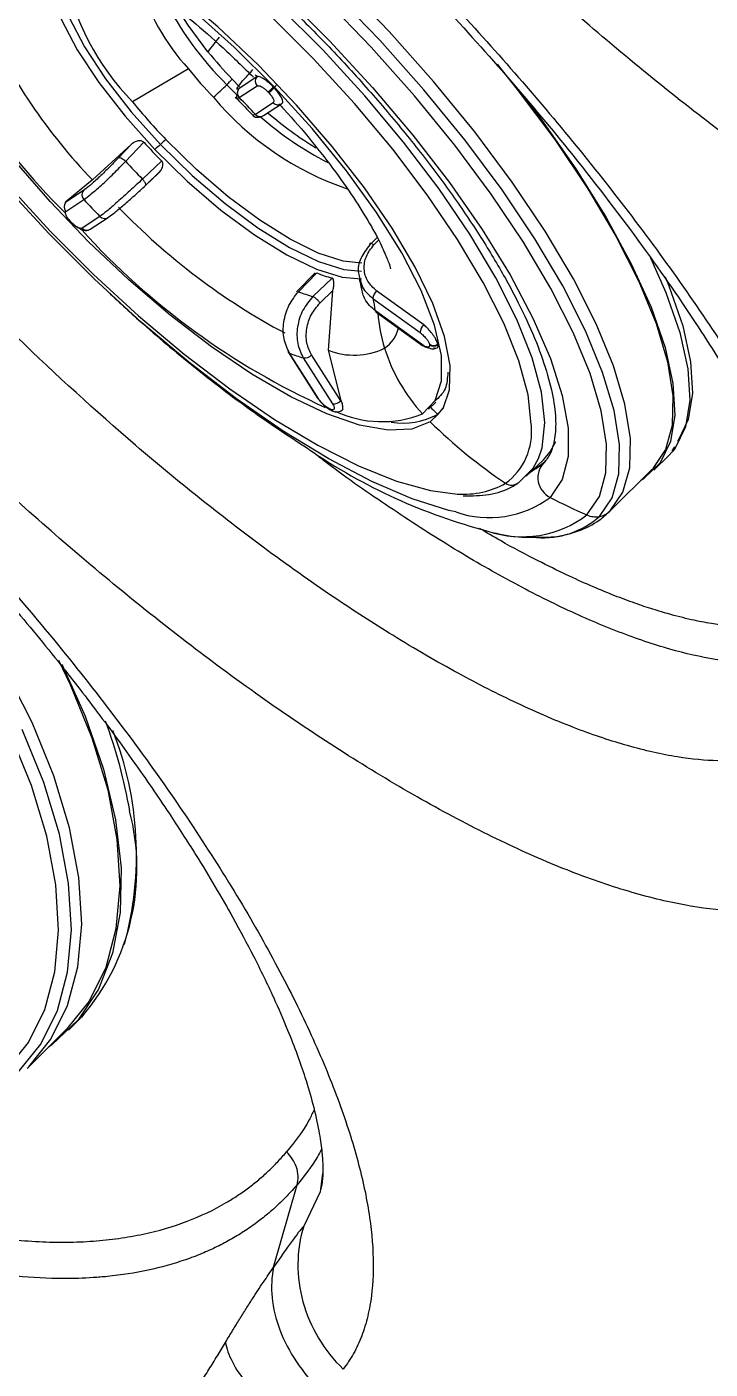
# Model space of a CAD drawing. Extents: x 0 to 84, y -21 to 126.
# Drawn here: x 68.535 to 69.746, y 57.855 to 60.236 of the extents above; entities that cross this region are included whole.
import ezdxf

# ---------------------------------------------------------------- set-up
doc = ezdxf.new("R2010")
doc.units = 0
doc.header["$MEASUREMENT"] = 0
doc.layers.add('1', color=4, linetype='Continuous')

# ---------------------------------------------------------------- blocks, each defined once
blk = doc.blocks.new('PRODIGY')
at = {"layer": '1', "color": 3, "linetype": 'Continuous', "lineweight": 25}
for p, q in [((68.8216, 60.1611), (68.7226, 60.1026)), ((68.9429, 60.1471), (68.9112, 60.1263)), ((68.9434, 60.1476), (68.9398, 60.1497)), ((68.9429, 60.1471), (68.945, 60.1478)), ((68.9434, 60.1476), (68.9429, 60.1471)), ((68.945, 60.1478), (68.9434, 60.1476)), ((68.9101, 60.1121), (68.8895, 60.133)), ((68.9122, 60.1295), (68.8991, 60.1429)), ((68.9117, 60.1101), (68.9434, 60.1309)), ((68.9722, 60.1289), (68.9736, 60.1274)), ((68.9741, 60.1289), (68.9788, 60.1337)), ((68.9079, 60.1087), (68.9117, 60.1101)), ((68.9719, 60.101), (68.9402, 60.0802)), ((68.9546, 60.0782), (68.9863, 60.099)), ((68.9625, 60.1203), (68.9639, 60.1188)), ((68.9891, 60.1017), (68.9878, 60.1002)), ((68.9878, 60.1002), (68.9883, 60.1007)), ((68.9402, 60.0802), (68.9364, 60.0789)), ((68.7199, 60.0267), (68.6515, 59.964)), ((68.7199, 60.0267), (68.6981, 60.0037)), ((68.7423, 60.0311), (68.7101, 59.9971)), ((68.7403, 59.9656), (68.7742, 59.9978)), ((68.7459, 59.9551), (68.7709, 59.9788)), ((68.6515, 59.964), (68.6046, 59.9251)), ((68.7453, 59.9543), (68.7683, 59.9761)), ((68.6358, 59.9454), (68.6041, 59.9246)), ((68.6026, 59.9114), (68.6036, 59.9067)), ((68.6046, 59.9251), (68.6028, 59.9231)), ((68.6041, 59.9246), (68.6046, 59.9251)), ((68.6045, 59.9084), (68.6363, 59.9292)), ((68.6094, 59.8945), (68.612, 59.8906)), ((68.612, 59.8903), (68.6134, 59.8888)), ((68.614, 59.8891), (68.6126, 59.8906)), ((68.6648, 59.8994), (68.6331, 59.8785)), ((68.6475, 59.8766), (68.6792, 59.8974)), ((69.1429, 59.8488), (69.1558, 59.8621)), ((69.1501, 59.8488), (69.1583, 59.8572)), ((69.0459, 59.7993), (69.0132, 59.7655)), ((69.0489, 59.7992), (69.0167, 59.7659)), ((69.0423, 59.7571), (69.076, 59.7899)), ((69.0548, 59.746), (69.0777, 59.7682)), ((69.0696, 59.662), (69.0777, 59.7682)), ((69.2385, 59.7071), (69.155, 59.7674)), ((69.1486, 59.7536), (69.232, 59.6933)), ((69.2363, 59.6718), (69.1528, 59.7321)), ((69.1538, 59.7304), (69.2372, 59.6701)), ((69.239, 59.7077), (69.2385, 59.7071)), ((69.2385, 59.7071), (69.243, 59.7036)), ((69.243, 59.7036), (69.239, 59.7077)), ((69.2486, 59.6726), (69.2488, 59.6715)), ((69.2636, 59.6729), (69.2638, 59.6718)), ((68.9988, 59.6581), (69.0505, 59.577)), ((69.0526, 59.5755), (69.0008, 59.6566)), ((69.0251, 59.6483), (69.0769, 59.5671)), ((69.0915, 59.5724), (69.0398, 59.6536)), ((69.092, 59.573), (69.0696, 59.662)), ((69.0743, 59.557), (69.0731, 59.5574)), ((69.0772, 59.5541), (69.0784, 59.5537)), ((69.092, 59.573), (69.0915, 59.5724)), ((69.0915, 59.5724), (69.0939, 59.5682)), ((69.0939, 59.5682), (69.092, 59.573)), ((69.2468, 59.5572), (69.2601, 59.5701)), ((69.2633, 59.5481), (69.2728, 59.5595)), ((69.2502, 59.535), (69.2633, 59.5481)), ((69.6787, 59.4818), (69.6728, 59.4754)), ((69.6787, 59.4837), (69.6838, 59.4906)), ((69.4203, 59.4384), (69.4505, 59.4675)), ((69.4512, 59.4625), (69.4268, 59.4446)), ((69.6465, 59.4491), (69.6728, 59.4754)), ((69.5685, 59.3765), (69.6438, 59.4519)), ((69.6233, 59.4314), (69.629, 59.4349)), ((68.6089, 58.4557), (68.6325, 58.4793)), ((68.5387, 58.391), (68.6062, 58.4585)), ((69.0594, 58.2014), (69.0556, 58.1741)), ((68.9726, 58.0357), (69.0141, 58.1817)), ((69.0549, 58.169), (69.0258, 58.1085)), ((69.0556, 58.1741), (69.0549, 58.169))]:
    blk.add_line(p, q, dxfattribs=at)
at = {"layer": '1', "color": 3, "linetype": 'Continuous', "lineweight": 25, "flags": 128}
for points in [[(69.5499, 59.3672), (69.5723, 59.4003), (69.5841, 59.443), (69.5853, 59.4949), (69.5758, 59.555), (69.5556, 59.6226), (69.5252, 59.6967), (69.4849, 59.7762), (69.4354, 59.8599), (69.3773, 59.9466), (69.3115, 60.0351), (69.239, 60.124), (69.1608, 60.212), (69.0781, 60.298)], [(69.5278, 59.3699), (69.5498, 59.4024), (69.5615, 59.4444), (69.5626, 59.4953), (69.5532, 59.5544), (69.5334, 59.6208), (69.5035, 59.6936), (69.464, 59.7717), (69.4153, 59.8539), (69.3583, 59.9391), (69.2936, 60.0259), (69.2224, 60.1133), (69.1456, 60.1998), (69.0644, 60.2842)], [(68.9911, 60.291), (69.0715, 60.2108), (69.1479, 60.1279), (69.2191, 60.0436), (69.2842, 59.9593), (69.3419, 59.8762), (69.3915, 59.7957), (69.4321, 59.7191), (69.4631, 59.6475), (69.4841, 59.582), (69.4946, 59.5238), (69.4945, 59.4738), (69.4838, 59.4326), (69.4627, 59.401)], [(69.4419, 59.4699), (69.4483, 59.4887), (69.4531, 59.5337), (69.4472, 59.5874), (69.4305, 59.6487), (69.4034, 59.7168), (69.3664, 59.7903), (69.3201, 59.8682), (69.2653, 59.9489), (69.2029, 60.0311), (69.134, 60.1135), (69.0597, 60.1947), (68.9814, 60.2731), (68.9004, 60.3476), (68.818, 60.4167), (68.7357, 60.4794), (68.6549, 60.5346), (68.5769, 60.5812), (68.5032, 60.6186), (68.4349, 60.6461), (68.3732, 60.6632), (68.3193, 60.6696), (68.2739, 60.6652), (68.2379, 60.65)], [(69.4293, 59.529), (69.4292, 59.5302), (69.4234, 59.5829), (69.407, 59.6432), (69.3805, 59.71), (69.3441, 59.7822), (69.2986, 59.8586), (69.2448, 59.9379), (69.1835, 60.0187), (69.1158, 60.0996), (69.0429, 60.1793), (68.966, 60.2563), (68.8864, 60.3295), (68.8055, 60.3974), (68.7247, 60.4589), (68.6453, 60.5131), (68.5688, 60.5589), (68.4963, 60.5957), (68.4293, 60.6226), (68.3687, 60.6394), (68.3614, 60.6408)], [(69.2954, 59.3751), (69.2831, 59.378), (69.218, 59.3985), (69.1466, 59.4291), (69.0701, 59.4694), (68.9897, 59.5186), (68.9067, 59.576), (68.8224, 59.6408), (68.7381, 59.7119), (68.6552, 59.7881), (68.5748, 59.8683), (68.4984, 59.9511), (68.4272, 60.0354), (68.3621, 60.1198), (68.3044, 60.2028), (68.2548, 60.2833), (68.2142, 60.36), (68.1832, 60.4316), (68.1622, 60.497), (68.1544, 60.5345)], [(69.2502, 59.535), (69.2727, 59.5584), (69.2845, 59.5919), (69.2853, 59.6348), (69.2753, 59.6861), (69.2544, 59.7447), (69.2233, 59.8092), (69.1827, 59.8783), (69.1334, 59.9503), (69.0765, 60.0237), (69.0133, 60.0968), (68.9452, 60.168), (68.8738, 60.2356), (68.8006, 60.2983), (68.7273, 60.3546), (68.6555, 60.4032), (68.5868, 60.443), (68.5227, 60.4732), (68.4647, 60.4931), (68.4141, 60.5022), (68.372, 60.5003), (68.3394, 60.4875)], [(68.1915, 60.5005), (68.1961, 60.4696), (68.2125, 60.4093), (68.2391, 60.3425), (68.2754, 60.2702), (68.3209, 60.1938), (68.3747, 60.1145), (68.436, 60.0337), (68.5037, 59.9528), (68.5766, 59.8732), (68.6535, 59.7961), (68.7331, 59.723), (68.814, 59.6551), (68.8948, 59.5935), (68.9742, 59.5394), (69.0508, 59.4935), (69.1232, 59.4568), (69.1902, 59.4298), (69.2508, 59.4131), (69.2986, 59.4069)], [(69.2502, 59.535), (69.2175, 59.5222), (69.1754, 59.5203), (69.1248, 59.5294), (69.0668, 59.5493), (69.0028, 59.5795), (68.9341, 59.6193), (68.8623, 59.6679), (68.789, 59.7242), (68.7158, 59.7869), (68.6444, 59.8545), (68.5763, 59.9257), (68.5131, 59.9988), (68.4562, 60.0722), (68.4069, 60.1442), (68.3662, 60.2133), (68.3351, 60.2778), (68.3143, 60.3364), (68.3042, 60.3877), (68.3051, 60.4306), (68.3169, 60.4641), (68.3394, 60.4875)], [(68.9741, 60.1289), (68.9028, 60.1998), (68.8288, 60.2659), (68.7539, 60.3259), (68.6801, 60.378), (68.6091, 60.4212), (68.5427, 60.4542), (68.4824, 60.4763), (68.4299, 60.487), (68.3863, 60.4859), (68.3528, 60.4732)], [(68.572, 60.3428), (68.5719, 60.3378), (68.5782, 60.2974), (68.5959, 60.2492), (68.6245, 60.1951), (68.6628, 60.137), (68.7092, 60.0772), (68.7622, 60.0181)], [(68.586, 60.3386), (68.5921, 60.3005), (68.6094, 60.2534), (68.6374, 60.2004), (68.6748, 60.1435), (68.7203, 60.0851), (68.7721, 60.0272)], [(69.569, 59.3771), (69.5916, 59.4104), (69.6036, 59.4534), (69.6047, 59.5056), (69.5951, 59.5662), (69.5748, 59.6342), (69.5442, 59.7088), (69.5037, 59.7888), (69.4538, 59.8731), (69.3953, 59.9604), (69.3291, 60.0494), (69.2561, 60.1389), (69.1774, 60.2276), (69.0941, 60.3141)], [(68.8561, 60.1914), (68.8209, 60.2385), (68.8039, 60.2651)], [(69.3685, 60.1697), (69.4044, 60.1247), (69.4706, 60.0357), (69.5291, 59.9484), (69.579, 59.8641), (69.6195, 59.7841), (69.6502, 59.7096), (69.6704, 59.6415), (69.6801, 59.5809), (69.6789, 59.5287), (69.6669, 59.4857), (69.6443, 59.4524)], [(69.2364, 59.549), (69.2591, 59.5731), (69.2703, 59.608), (69.2698, 59.6529), (69.2576, 59.7065), (69.2339, 59.7677), (69.1995, 59.8348), (69.1551, 59.9063), (69.1018, 59.9804), (69.041, 60.0552), (68.9741, 60.1289)], [(69.4172, 60.1103), (69.4459, 60.0723), (69.508, 59.9837), (69.5617, 59.8977), (69.6064, 59.8155), (69.6414, 59.7382), (69.6661, 59.667), (69.6802, 59.603), (69.6835, 59.547), (69.676, 59.4999), (69.6578, 59.4623), (69.629, 59.4349)], [(68.7721, 60.0272), (68.8283, 59.9722), (68.8865, 59.9221), (68.9448, 59.8789), (69.0007, 59.8442), (69.0521, 59.8194), (69.0971, 59.8054), (69.1282, 59.8025)], [(69.1287, 59.8167), (69.0955, 59.8202), (69.0517, 59.8344), (69.0019, 59.8588), (68.9479, 59.8926), (68.8918, 59.9344), (68.8357, 59.9827), (68.7817, 60.0358)], [(68.7622, 60.0181), (68.8195, 59.9619), (68.8791, 59.9107), (68.9386, 59.8665), (68.9957, 59.8311), (69.0483, 59.8058), (69.0942, 59.7915), (69.1281, 59.7885)], [(68.612, 59.8906), (68.612, 59.8906), (68.612, 59.8903), (68.6122, 59.8903), (68.6126, 59.8906)], [(68.614, 59.8891), (68.6136, 59.8889), (68.6134, 59.8888)], [(68.52, 58.3816), (68.5601, 58.4314), (68.5894, 58.4907), (68.6075, 58.5586), (68.6142, 58.6341), (68.6093, 58.7162), (68.5929, 58.8036), (68.5652, 58.8951), (68.5267, 58.9893)], [(68.499, 58.3853), (68.5384, 58.4342), (68.5671, 58.4925), (68.5849, 58.5592), (68.5915, 58.6334), (68.5866, 58.714), (68.5705, 58.7999), (68.5434, 58.8898), (68.5056, 58.9823)], [(69.6378, 59.8313), (69.6676, 59.7645), (69.6924, 59.6933), (69.7065, 59.6293), (69.7098, 59.5733), (69.7023, 59.5262), (69.6841, 59.4886), (69.6787, 59.4818)], [(69.6662, 59.7925), (69.6729, 59.7762), (69.6975, 59.7054), (69.7115, 59.6417), (69.7148, 59.5861), (69.7074, 59.5392), (69.6892, 59.5019), (69.6885, 59.501)], [(69.1538, 59.7304), (69.1532, 59.7311), (69.1528, 59.7321)], [(69.4505, 59.4675), (69.4627, 59.4818), (69.4726, 59.5)], [(69.4068, 59.4275), (69.4327, 59.4531), (69.4419, 59.4699)], [(68.5387, 58.391), (68.578, 58.4401), (68.6075, 58.4998), (68.6258, 58.5681), (68.6325, 58.6442), (68.6275, 58.7268), (68.611, 58.8148), (68.5832, 58.9069), (68.5444, 59.0017), (68.4954, 59.0979), (68.4366, 59.1941), (68.3691, 59.2888), (68.2938, 59.3807)], [(68.5972, 59.1053), (68.6387, 59.013), (68.6712, 58.9192), (68.6926, 58.829), (68.7024, 58.7437), (68.7005, 58.6644), (68.687, 58.5925), (68.662, 58.5288), (68.626, 58.4744), (68.5794, 58.43), (68.5731, 58.4253)], [(68.5912, 59.1122), (68.6119, 59.0692), (68.6507, 58.9744), (68.6785, 58.8823), (68.695, 58.7943), (68.6999, 58.7117), (68.6932, 58.6356), (68.675, 58.5673), (68.6455, 58.5076), (68.6062, 58.4585)], [(68.536, 58.3883), (68.5377, 58.3899), (68.5387, 58.391)]]:
    blk.add_lwpolyline(points, dxfattribs=at)
at = {"layer": '1', "color": 3, "linetype": 'Continuous', "lineweight": 25}
for centre, radius, start, end in [((69.4075, 60.7277), 1.1499, 199.733, 225.6561), ((69.0569, 60.4265), 0.4655, 191.2602, 224.0995), ((69.1247, 60.4371), 0.4099, 196.6596, 222.3145), ((69.3167, 60.5612), 0.6049, 207.0848, 225.0672), ((69.3982, 60.6789), 1.0337, 204.5482, 223.752), ((69.2971, 59.8714), 0.5449, 140.594, 144.0272), ((69.494, 60.7124), 0.8236, 219.2395, 223.7507), ((69.4806, 60.6992), 0.8509, 219.2336, 223.7534), ((68.9517, 60.1392), 0.0118, 138.3246, 224.9453), ((68.4834, 60.539), 0.5743, 311.7876, 315.0013), ((68.6224, 60.4011), 0.3784, 314.8809, 316.9749), ((68.92, 60.1184), 0.0118, 138.3246, 224.9453), ((68.9033, 60.197), 0.0969, 307.6724, 315.3414), ((68.9049, 60.1952), 0.0965, 307.6621, 315.3655), ((69.6001, 60.8192), 1.133, 219.2372, 223.7493), ((69.2725, 60.4499), 0.5293, 219.8365, 251.3081), ((67.8539, 59.0701), 1.4834, 42.9183, 44.5142), ((68.9803, 60.1085), 0.0112, 221.9672, 311.9885), ((68.9486, 60.0878), 0.0113, 222.1428, 302.1056), ((69.3331, 60.5115), 0.5803, 228.5536, 242.8534), ((69.3793, 60.5657), 0.6378, 229.1582, 238.6541), ((69.6608, 60.8774), 1.249, 222.6599, 224.7741), ((69.816, 58.8761), 1.5539, 132.205, 132.702), ((69.6338, 59.0778), 1.2821, 131.6515, 132.2247), ((69.6246, 60.8414), 1.2446, 222.7142, 224.7201), ((68.6446, 59.9376), 0.0118, 138.3246, 224.9453), ((68.6129, 59.9167), 0.0118, 138.3246, 224.9453), ((69.7247, 60.9413), 1.4862, 222.9175, 224.5105), ((69.5416, 60.7239), 1.1684, 223.747, 241.961), ((68.6731, 59.9069), 0.0112, 221.9889, 311.9668), ((69.608, 60.7599), 1.3168, 222.1989, 245.6002), ((68.6415, 59.8861), 0.0113, 222.1491, 302.1177), ((69.1597, 60.0782), 0.3002, 248.344, 253.8196), ((69.1274, 60.047), 0.3021, 248.5089, 253.6523), ((69.168, 59.753), 0.0194, 131.7492, 178.0521), ((68.9334, 59.7001), 0.2218, 8.2886, 13.9587), ((69.4516, 59.7528), 0.2956, 184.8004, 197.1671), ((69.1349, 59.7157), 0.0607, 304.345, 346.4219), ((69.2514, 59.6927), 0.0194, 131.7342, 178.0755), ((69.2386, 59.672), 0.00234, 185.787, 257.0386), ((69.2559, 59.6836), 0.0132, 236.3482, 305.6931), ((69.2561, 59.6825), 0.0132, 236.3555, 305.6855), ((69.0022, 59.6604), 0.00403, 155.9962, 249.7643), ((69.1285, 59.9896), 0.3566, 249.0165, 253.148), ((69.0274, 59.6648), 0.0166, 262.0922, 317.7912), ((69.1153, 59.7782), 0.1249, 248.5395, 295.5419), ((69.4588, 59.7551), 0.3031, 197.1748, 222.8259), ((69.0536, 59.579), 0.00368, 212.9481, 253.9383), ((69.0798, 59.5615), 0.00783, 211.5291, 250.4756), ((69.0809, 59.561), 0.00771, 211.3062, 257.4789), ((69.0792, 59.5836), 0.0166, 262.1004, 317.789), ((69.1649, 59.7296), 0.1943, 244.6581, 291.6232), ((69.8773, 60.1703), 0.8741, 224.116, 225.3821), ((69.2009, 59.667), 0.1342, 261.3756, 297.7169), ((69.8874, 60.1792), 0.9061, 225.3124, 236.2294), ((69.315, 59.5179), 0.1148, 306.7814, 5.5216), ((69.6107, 60.3258), 1.018, 235.6174, 255.2822), ((69.3867, 59.5342), 0.0963, 297.3999, 315.2249), ((69.4799, 59.436), 0.039, 137.3429, 243.8652), ((69.3091, 59.5599), 0.1533, 266.0577, 299.1099), ((69.3942, 59.441), 0.0183, 234.9558, 313.0215), ((69.3547, 59.5451), 0.18, 250.7756, 306.8574), ((69.8837, 60.1978), 0.9012, 242.1485, 246.7364), ((69.4129, 59.5205), 0.1893, 251.263, 307.3458), ((69.45, 59.48), 0.1507, 265.4811, 311.5324), ((69.5433, 59.4056), 0.039, 246.4764, 279.6498), ((69.5438, 59.4024), 0.0357, 279.7025, 314.8702), ((67.8473, 58.6963), 0.8828, 9.6916, 20.4192), ((68.1269, 58.767), 0.6026, 344.7013, 21.4755), ((68.3249, 58.7434), 0.4054, 319.3433, 14.4938)]:
    blk.add_arc(centre, radius, start, end, dxfattribs=at)
for points, knots in [([(65.9062, 66.8263), (66.0398, 66.6902), (66.3114, 66.4135), (66.7112, 66.0071), (67.0952, 65.617), (67.4487, 65.2582), (67.7716, 64.9305), (68.0462, 64.6519), (68.2761, 64.4186), (68.4654, 64.2264), (68.6359, 64.0533), (68.7883, 63.8985), (68.9326, 63.7518), (69.0977, 63.5839), (69.2992, 63.3791), (69.5434, 63.1306), (69.8182, 62.8509), (70.1236, 62.5399), (70.4595, 62.1977), (70.8181, 61.8321), (71.1983, 61.4444), (71.5992, 61.0358), (72.0275, 60.5996), (72.4687, 60.1506), (72.7675, 59.8472), (72.9142, 59.6983)], [0, 0, 0, 0, 0.057228, 0.116342, 0.171086, 0.221472, 0.267495, 0.309155, 0.33883, 0.365816, 0.390114, 0.411724, 0.431001, 0.451886, 0.482371, 0.517227, 0.556456, 0.600057, 0.648032, 0.700383, 0.753757, 0.811031, 0.872192, 0.937257, 1, 1, 1, 1]), ([(72.9374, 59.7558), (72.937, 59.7562), (72.9338, 59.7596), (72.923, 59.771), (72.8846, 59.8115), (72.7414, 59.9628), (72.1845, 60.5521), (71.084, 61.7179), (70.0741, 62.7531), (69.4924, 63.3494)], [0, 0, 0, 0, 0.000353, 0.002828, 0.009436, 0.033986, 0.128384, 0.49802, 1, 1, 1, 1]), ([(68.373, 62.1726), (68.3748, 62.1749), (68.3785, 62.1797), (68.3845, 62.1865), (68.3907, 62.1929), (68.3972, 62.1991), (68.404, 62.205), (68.4111, 62.2106), (68.4185, 62.2159), (68.4262, 62.2209), (68.4342, 62.2256), (68.4425, 62.23), (68.451, 62.2341), (68.4757, 62.2447), (68.5206, 62.257), (68.5947, 62.2617), (68.6804, 62.2531), (68.7617, 62.2343), (68.8316, 62.2126), (68.905, 62.1861), (69.0021, 62.1447), (69.1257, 62.0815), (69.2543, 62.0065), (69.3857, 61.9213), (69.5171, 61.8278), (69.6479, 61.7268), (69.775, 61.6214), (69.8987, 61.5119), (70.0179, 61.3997), (70.1339, 61.2837), (70.2478, 61.1627), (70.3591, 61.0367), (70.4674, 60.9056), (70.5697, 60.7721), (70.6641, 60.6381), (70.7491, 60.5059), (70.8232, 60.3772), (70.8844, 60.2545), (70.9324, 60.1396), (70.9669, 60.0339), (70.9876, 59.9392), (70.9949, 59.8557), (70.9904, 59.7958), (70.9809, 59.7535), (70.9728, 59.7298), (70.965, 59.7123), (70.9586, 59.7001), (70.9516, 59.6884), (70.9463, 59.6812), (70.9437, 59.6776)], [0, 0, 0, 0, 0.004846, 0.00969, 0.014534, 0.019379, 0.024226, 0.029076, 0.033931, 0.038791, 0.043658, 0.048532, 0.053415, 0.058308, 0.089235, 0.120012, 0.152032, 0.18434, 0.200734, 0.217099, 0.250018, 0.282937, 0.315683, 0.3481, 0.380014, 0.410781, 0.441715, 0.470949, 0.500015, 0.529147, 0.558258, 0.58875, 0.620001, 0.652036, 0.68433, 0.71708, 0.749997, 0.782917, 0.815661, 0.848077, 0.879993, 0.910754, 0.941692, 0.956518, 0.971325, 0.978527, 0.985704, 0.992861, 1, 1, 1, 1]), ([(70.9437, 59.6776), (70.9418, 59.6752), (70.9381, 59.6705), (70.9322, 59.6637), (70.926, 59.6572), (70.9195, 59.651), (70.9127, 59.6452), (70.9056, 59.6396), (70.8982, 59.6343), (70.8905, 59.6293), (70.8825, 59.6246), (70.8742, 59.6202), (70.8656, 59.616), (70.841, 59.6055), (70.796, 59.5932), (70.722, 59.5885), (70.6363, 59.5971), (70.555, 59.6159), (70.4851, 59.6376), (70.4117, 59.664), (70.3146, 59.7055), (70.191, 59.7686), (70.0624, 59.8437), (69.931, 59.9289), (69.7995, 60.0224), (69.6688, 60.1233), (69.5416, 60.2288), (69.4179, 60.3382), (69.2987, 60.4504), (69.1827, 60.5665), (69.0689, 60.6875), (68.9576, 60.8135), (68.8492, 60.9446), (68.7469, 61.0781), (68.6525, 61.212), (68.5676, 61.3442), (68.4935, 61.473), (68.4322, 61.5956), (68.3843, 61.7106), (68.3498, 61.8163), (68.3291, 61.911), (68.3218, 61.9945), (68.3263, 62.0544), (68.3357, 62.0967), (68.3438, 62.1203), (68.3516, 62.1378), (68.3581, 62.1501), (68.3651, 62.1617), (68.3704, 62.169), (68.373, 62.1726)], [0, 0, 0, 0, 0.004846, 0.00969, 0.014534, 0.019379, 0.024226, 0.029076, 0.033931, 0.038791, 0.043658, 0.048532, 0.053415, 0.058308, 0.089235, 0.120012, 0.152032, 0.18434, 0.200734, 0.217099, 0.250018, 0.282937, 0.315683, 0.3481, 0.380014, 0.410781, 0.441715, 0.470949, 0.500015, 0.529147, 0.558258, 0.58875, 0.620001, 0.652036, 0.68433, 0.71708, 0.749997, 0.782917, 0.815661, 0.848077, 0.879993, 0.910754, 0.941692, 0.956518, 0.971325, 0.978527, 0.985704, 0.992861, 1, 1, 1, 1]), ([(68.7186, 62.1718), (68.7267, 62.1739), (68.7415, 62.1777), (68.7768, 62.1759), (68.8124, 62.1706), (68.8431, 62.164), (68.8725, 62.1565), (68.9136, 62.1444), (68.9803, 62.1207), (69.0788, 62.0774), (69.1925, 62.0181), (69.3109, 61.9476), (69.4271, 61.8708), (69.5449, 61.7864), (69.6692, 61.6901), (69.8042, 61.5774), (69.9345, 61.4599), (70.0585, 61.3403), (70.176, 61.2196), (70.2943, 61.0896), (70.4165, 60.9451), (70.5304, 60.7982), (70.6289, 60.6579), (70.7024, 60.5423), (70.7585, 60.4451), (70.805, 60.3559), (70.8382, 60.2834), (70.8633, 60.2206), (70.8811, 60.1697), (70.8964, 60.1176), (70.9071, 60.0682), (70.9123, 60.0257), (70.9105, 60.0084), (70.9095, 59.9993)], [0, 0, 0, 0, 0.040146, 0.073526, 0.099264, 0.116738, 0.128326, 0.141135, 0.17162, 0.208664, 0.248082, 0.285283, 0.320071, 0.352934, 0.388464, 0.427239, 0.468692, 0.501339, 0.536985, 0.576006, 0.614375, 0.661191, 0.702337, 0.737288, 0.765773, 0.793838, 0.826364, 0.844325, 0.866285, 0.893304, 0.924973, 0.960754, 1, 1, 1, 1]), ([(70.8773, 59.9329), (70.8756, 59.9307), (70.8723, 59.9264), (70.8669, 59.9203), (70.8612, 59.9143), (70.8551, 59.9087), (70.8488, 59.9033), (70.8421, 59.8981), (70.8351, 59.8932), (70.8278, 59.8886), (70.8201, 59.8843), (70.8121, 59.8803), (70.8037, 59.8765), (70.7951, 59.8731), (70.786, 59.87), (70.7767, 59.8672), (70.7607, 59.8631), (70.7311, 59.8579), (70.6808, 59.8556), (70.6103, 59.8625), (70.5267, 59.8813), (70.4314, 59.9131), (70.3309, 59.956), (70.2214, 60.0118), (70.1126, 60.0749), (69.9968, 60.1497), (69.8822, 60.2311), (69.7644, 60.322), (69.618, 60.4433), (69.4706, 60.5777), (69.3258, 60.7232), (69.2124, 60.8453), (69.1018, 60.9734), (68.9937, 61.1092), (68.8969, 61.2429), (68.8104, 61.3753), (68.7554, 61.4699), (68.7118, 61.5529), (68.6783, 61.6228), (68.6435, 61.7071), (68.6162, 61.7887), (68.5987, 61.8619), (68.5918, 61.9145), (68.5901, 61.9493), (68.5901, 61.9722), (68.5915, 61.9939), (68.5941, 62.0143), (68.5978, 62.0335), (68.6027, 62.0515), (68.6087, 62.0682), (68.6158, 62.0837), (68.6238, 62.098), (68.63, 62.1067), (68.633, 62.111)], [0, 0, 0, 0, 0.0050201, 0.0100724, 0.0151567, 0.0202726, 0.0254196, 0.0305975, 0.0358058, 0.041044, 0.0463117, 0.0516085, 0.0569338, 0.0622872, 0.067668, 0.0730757, 0.0785097, 0.0943956, 0.1200509, 0.1504842, 0.1843674, 0.2155713, 0.2500284, 0.2819464, 0.3157203, 0.3451496, 0.3800121, 0.4107816, 0.4417667, 0.4999585, 0.5327846, 0.5668557, 0.6020133, 0.6381234, 0.6779645, 0.7123408, 0.7499459, 0.7607629, 0.7875638, 0.8150476, 0.8434464, 0.8729878, 0.8979075, 0.9085714, 0.9191452, 0.9296243, 0.9400044, 0.9502814, 0.9604516, 0.9705115, 0.9804581, 0.9902884, 1, 1, 1, 1]), ([(67.4497, 61.2493), (67.4515, 61.2517), (67.4552, 61.2564), (67.4612, 61.2632), (67.4674, 61.2696), (67.4739, 61.2758), (67.4807, 61.2817), (67.4878, 61.2873), (67.4952, 61.2926), (67.5029, 61.2976), (67.5109, 61.3023), (67.5192, 61.3067), (67.5278, 61.3108), (67.5524, 61.3214), (67.5973, 61.3337), (67.6714, 61.3384), (67.7571, 61.3298), (67.8384, 61.311), (67.9083, 61.2893), (67.9817, 61.2628), (68.0788, 61.2214), (68.2024, 61.1582), (68.331, 61.0832), (68.4624, 60.998), (68.5938, 60.9045), (68.7246, 60.8035), (68.8517, 60.6981), (68.9754, 60.5886), (69.0946, 60.4764), (69.2107, 60.3604), (69.3245, 60.2394), (69.4358, 60.1134), (69.5442, 59.9823), (69.6464, 59.8488), (69.7408, 59.7149), (69.8258, 59.5826), (69.8999, 59.4539), (69.9611, 59.3312), (70.0091, 59.2163), (70.0436, 59.1106), (70.0643, 59.0159), (70.0716, 58.9324), (70.0671, 58.8725), (70.0576, 58.8302), (70.0495, 58.8065), (70.0417, 58.789), (70.0353, 58.7768), (70.0283, 58.7651), (70.023, 58.7579), (70.0204, 58.7543)], [0, 0, 0, 0, 0.004846, 0.00969, 0.014534, 0.019379, 0.024226, 0.029076, 0.033931, 0.038791, 0.043658, 0.048532, 0.053415, 0.058308, 0.089235, 0.120012, 0.152032, 0.18434, 0.200734, 0.217099, 0.250018, 0.282937, 0.315683, 0.3481, 0.380014, 0.410781, 0.441715, 0.470949, 0.500015, 0.529147, 0.558258, 0.58875, 0.620001, 0.652036, 0.68433, 0.71708, 0.749997, 0.782917, 0.815661, 0.848077, 0.879993, 0.910754, 0.941692, 0.956518, 0.971325, 0.978527, 0.985704, 0.992861, 1, 1, 1, 1]), ([(70.0204, 58.7543), (70.0186, 58.7519), (70.0149, 58.7472), (70.0089, 58.7404), (70.0027, 58.7339), (69.9962, 58.7278), (69.9894, 58.7219), (69.9823, 58.7163), (69.9749, 58.711), (69.9672, 58.706), (69.9592, 58.7013), (69.9509, 58.6969), (69.9423, 58.6928), (69.9177, 58.6822), (69.8728, 58.6699), (69.7987, 58.6652), (69.713, 58.6738), (69.6317, 58.6926), (69.5618, 58.7143), (69.4884, 58.7407), (69.3913, 58.7822), (69.2677, 58.8454), (69.1391, 58.9204), (69.0077, 59.0056), (68.8762, 59.0991), (68.7455, 59.2001), (68.6184, 59.3055), (68.4946, 59.4149), (68.3755, 59.5272), (68.2594, 59.6432), (68.1456, 59.7642), (68.0343, 59.8902), (67.9259, 60.0213), (67.8237, 60.1548), (67.7293, 60.2887), (67.6443, 60.421), (67.5702, 60.5497), (67.5089, 60.6723), (67.461, 60.7873), (67.4265, 60.893), (67.4058, 60.9877), (67.3985, 61.0712), (67.403, 61.1311), (67.4124, 61.1734), (67.4206, 61.1971), (67.4284, 61.2145), (67.4348, 61.2268), (67.4418, 61.2385), (67.4471, 61.2457), (67.4497, 61.2493)], [0, 0, 0, 0, 0.004846, 0.00969, 0.014534, 0.019379, 0.024226, 0.029076, 0.033931, 0.038791, 0.043658, 0.048532, 0.053415, 0.058308, 0.089235, 0.120012, 0.152032, 0.18434, 0.200734, 0.217099, 0.250018, 0.282937, 0.315683, 0.3481, 0.380014, 0.410781, 0.441715, 0.470949, 0.500015, 0.529147, 0.558258, 0.58875, 0.620001, 0.652036, 0.68433, 0.71708, 0.749997, 0.782917, 0.815661, 0.848077, 0.879993, 0.910754, 0.941692, 0.956518, 0.971325, 0.978527, 0.985704, 0.992861, 1, 1, 1, 1]), ([(67.7956, 61.2487), (67.8035, 61.2507), (67.8179, 61.2544), (67.8528, 61.2527), (67.8866, 61.2477), (67.9138, 61.2421), (67.9353, 61.2368), (67.956, 61.2312), (67.9944, 61.2197), (68.0605, 61.1961), (68.1614, 61.1514), (68.277, 61.0905), (68.3966, 61.0187), (68.514, 60.9405), (68.6332, 60.8544), (68.7592, 60.7562), (68.8952, 60.6417), (69.026, 60.5228), (69.1501, 60.4021), (69.2673, 60.2808), (69.3843, 60.1511), (69.5048, 60.0074), (69.6182, 59.8599), (69.7179, 59.7164), (69.7939, 59.5947), (69.8521, 59.4908), (69.8986, 59.3974), (69.9297, 59.3248), (69.9509, 59.2669), (69.9655, 59.2207), (69.9769, 59.1761), (69.9849, 59.1337), (69.9884, 59.0979), (69.9872, 59.084), (69.9865, 59.0767)], [0, 0, 0, 0, 0.0402204, 0.0736694, 0.0994616, 0.1133961, 0.1228864, 0.1320995, 0.1422051, 0.1735606, 0.2113765, 0.2510323, 0.2884096, 0.3233103, 0.3564997, 0.3924876, 0.4315234, 0.4730383, 0.5057609, 0.5415762, 0.5803417, 0.6180842, 0.6649085, 0.7070947, 0.7441415, 0.7757611, 0.8062259, 0.839453, 0.8570218, 0.8764385, 0.9007721, 0.9298229, 0.9630977, 1, 1, 1, 1]), ([(69.954, 59.0096), (69.9524, 59.0074), (69.949, 59.0031), (69.9436, 58.997), (69.9379, 58.991), (69.9319, 58.9854), (69.9255, 58.98), (69.9188, 58.9748), (69.9118, 58.9699), (69.9045, 58.9653), (69.8968, 58.961), (69.8888, 58.957), (69.8805, 58.9533), (69.8718, 58.9498), (69.8627, 58.9467), (69.8534, 58.9439), (69.8374, 58.9398), (69.8078, 58.9346), (69.7576, 58.9324), (69.687, 58.9392), (69.6034, 58.958), (69.5081, 58.9898), (69.4076, 59.0328), (69.2981, 59.0885), (69.1893, 59.1517), (69.0736, 59.2264), (68.9589, 59.3078), (68.8411, 59.3987), (68.6947, 59.52), (68.5473, 59.6544), (68.4025, 59.7999), (68.2892, 59.922), (68.1785, 60.0501), (68.0705, 60.1859), (67.9736, 60.3197), (67.8871, 60.452), (67.8322, 60.5466), (67.7886, 60.6296), (67.755, 60.6995), (67.7202, 60.7838), (67.6929, 60.8654), (67.6755, 60.9386), (67.6685, 60.9912), (67.6668, 61.026), (67.6669, 61.049), (67.6682, 61.0706), (67.6708, 61.0911), (67.6745, 61.1102), (67.6794, 61.1282), (67.6854, 61.1449), (67.6925, 61.1604), (67.7005, 61.1748), (67.7067, 61.1834), (67.7098, 61.1877)], [0, 0, 0, 0, 0.00502, 0.010072, 0.015157, 0.020273, 0.02542, 0.030597, 0.035806, 0.041044, 0.046312, 0.051609, 0.056934, 0.062287, 0.067668, 0.073076, 0.07851, 0.094395, 0.120051, 0.150484, 0.184367, 0.215571, 0.250028, 0.281946, 0.31572, 0.34515, 0.380012, 0.410782, 0.441767, 0.499958, 0.532785, 0.566856, 0.602013, 0.638123, 0.677964, 0.712341, 0.749946, 0.760763, 0.787564, 0.815048, 0.843446, 0.872988, 0.897907, 0.908571, 0.919145, 0.929624, 0.940004, 0.950281, 0.960452, 0.970512, 0.980458, 0.990288, 1, 1, 1, 1]), ([(68.2453, 60.6668), (68.2479, 60.6692), (68.2557, 60.6762), (68.2733, 60.6845), (68.304, 60.6897), (68.344, 60.6879), (68.3931, 60.6779), (68.4491, 60.6594), (68.5114, 60.6325), (68.5789, 60.5972), (68.6507, 60.5539), (68.7254, 60.5032), (68.8019, 60.4458), (68.8791, 60.3825), (68.9556, 60.3144), (69.0304, 60.2423), (69.1023, 60.1673), (69.1702, 60.0906), (69.2333, 60.0134), (69.2904, 59.9367), (69.3409, 59.8618), (69.3839, 59.7898), (69.4189, 59.722), (69.4453, 59.6596), (69.463, 59.6037), (69.4721, 59.5556), (69.4731, 59.5163), (69.4671, 59.4867), (69.4589, 59.4709), (69.4527, 59.4641), (69.451, 59.4623)], [0, 0, 0, 0, 0.019481, 0.056758, 0.09159, 0.128596, 0.16501, 0.201521, 0.238368, 0.275541, 0.312967, 0.350575, 0.388313, 0.426139, 0.464022, 0.501939, 0.539868, 0.57779, 0.615683, 0.653525, 0.691292, 0.728947, 0.766444, 0.80372, 0.840698, 0.877301, 0.913539, 0.949708, 0.986716, 1, 1, 1, 1]), ([(66.5307, 60.2935), (66.5321, 60.2962), (66.535, 60.3015), (66.5396, 60.3091), (66.5444, 60.3165), (66.5495, 60.3237), (66.5549, 60.3305), (66.5605, 60.3371), (66.5664, 60.3435), (66.5726, 60.3496), (66.579, 60.3554), (66.5857, 60.3609), (66.5926, 60.3662), (66.5998, 60.3713), (66.6213, 60.3849), (66.6613, 60.4028), (66.728, 60.4158), (66.8052, 60.4168), (66.8931, 60.4051), (66.9907, 60.3805), (67.0979, 60.3427), (67.2129, 60.2923), (67.3353, 60.2291), (67.4633, 60.1539), (67.5964, 60.0666), (67.7324, 59.9686), (67.8703, 59.8605), (68.0081, 59.7439), (68.1443, 59.6198), (68.2769, 59.4899), (68.4046, 59.3555), (68.5258, 59.2185), (68.6391, 59.0806), (68.7433, 58.9433), (68.8368, 58.8084), (68.9193, 58.6771), (68.9897, 58.5512), (69.0382, 58.4513), (69.0705, 58.3753), (69.0985, 58.3024), (69.1254, 58.2163), (69.1446, 58.1228), (69.1512, 58.039), (69.1466, 57.9833), (69.1394, 57.9485), (69.1346, 57.9306), (69.1288, 57.9136), (69.1221, 57.8975), (69.1143, 57.8822), (69.1057, 57.8679), (69.0992, 57.859), (69.0959, 57.8546)], [0, 0, 0, 0, 0.0045773, 0.0091486, 0.013715, 0.0182773, 0.0228364, 0.0273932, 0.0319486, 0.0365035, 0.0410589, 0.0456155, 0.0501744, 0.0547365, 0.0593026, 0.08949, 0.11969, 0.1504462, 0.1810281, 0.2121205, 0.2433018, 0.2748663, 0.3062769, 0.3381134, 0.3698251, 0.4017679, 0.4337839, 0.4659522, 0.4979605, 0.5300803, 0.5622137, 0.5943103, 0.6263658, 0.6582657, 0.6902577, 0.7218644, 0.7536881, 0.7851982, 0.8008823, 0.816559, 0.8475574, 0.8786453, 0.9091681, 0.939808, 0.9484491, 0.9570662, 0.9656651, 0.9742519, 0.9828327, 0.9914133, 1, 1, 1, 1]), ([(68.6188, 60.3855), (68.6263, 60.3821), (68.6435, 60.3743), (68.6795, 60.3543), (68.7238, 60.3262), (68.7741, 60.2902), (68.8279, 60.2473), (68.8831, 60.1991), (68.9189, 60.164), (68.9367, 60.1465)], [0, 0, 0, 0, 0.104677, 0.238619, 0.381144, 0.530643, 0.685348, 0.843609, 1, 1, 1, 1]), ([(66.9083, 60.3233), (66.9132, 60.3242), (66.9219, 60.326), (66.9403, 60.3267), (66.9591, 60.3261), (66.9846, 60.3238), (67.0205, 60.3181), (67.0729, 60.3054), (67.1398, 60.2841), (67.2208, 60.252), (67.3076, 60.2109), (67.3914, 60.1663), (67.4783, 60.1157), (67.5778, 60.0526), (67.6913, 59.9739), (67.8086, 59.8856), (67.9183, 59.7967), (68.0187, 59.7103), (68.1188, 59.6195), (68.2224, 59.5198), (68.3224, 59.4177), (68.4133, 59.3195), (68.4997, 59.221), (68.5813, 59.1224), (68.6574, 59.0247), (68.7252, 58.9322), (68.7844, 58.8458), (68.8318, 58.7721), (68.8692, 58.7104), (68.9037, 58.6502), (68.9389, 58.5842), (68.9713, 58.5175), (68.9963, 58.4597), (69.0147, 58.4123), (69.0299, 58.3681), (69.0433, 58.3222), (69.0529, 58.2782), (69.0581, 58.2424), (69.0601, 58.2139), (69.0596, 58.1894), (69.0572, 58.1785), (69.0558, 58.1724)], [0, 0, 0, 0, 0.027783, 0.049241, 0.064213, 0.076889, 0.103199, 0.128464, 0.155487, 0.189736, 0.222424, 0.24809, 0.273657, 0.305181, 0.339411, 0.374743, 0.407488, 0.434469, 0.461838, 0.495012, 0.526759, 0.553477, 0.581365, 0.612413, 0.638772, 0.666298, 0.693599, 0.715924, 0.733571, 0.751396, 0.774149, 0.799703, 0.821239, 0.838283, 0.855296, 0.877473, 0.902225, 0.923348, 0.942397, 0.967679, 1, 1, 1, 1]), ([(69.0141, 58.1817), (69.0112, 58.1784), (69.0054, 58.1717), (68.9963, 58.1619), (68.9869, 58.1524), (68.9772, 58.1431), (68.967, 58.134), (68.9565, 58.1253), (68.9456, 58.1168), (68.9344, 58.1085), (68.9227, 58.1006), (68.9107, 58.0929), (68.8984, 58.0856), (68.8856, 58.0786), (68.8725, 58.0719), (68.859, 58.0655), (68.8452, 58.0595), (68.8309, 58.0538), (68.8003, 58.0427), (68.7507, 58.0289), (68.6948, 58.0202), (68.6441, 58.0161), (68.5912, 58.0145), (68.5171, 58.0183), (68.4293, 58.0307), (68.3077, 58.0581), (68.1493, 58.1115), (67.9562, 58.204), (67.7865, 58.3081), (67.6437, 58.4115), (67.5274, 58.5064), (67.4178, 58.6064), (67.2948, 58.731), (67.1606, 58.8869), (67.0481, 59.0437), (66.968, 59.174), (66.895, 59.3076), (66.8362, 59.4418), (66.7882, 59.588), (66.7642, 59.692), (66.7486, 59.8102), (66.747, 59.9067), (66.76, 60.0108), (66.7761, 60.0692), (66.7902, 60.1054), (66.7938, 60.1142), (66.7987, 60.1254), (66.805, 60.1389), (66.8128, 60.1544), (66.8225, 60.1716), (66.8342, 60.1902), (66.848, 60.2101), (66.8586, 60.2232), (66.8641, 60.23)], [0, 0, 0, 0, 0.005317, 0.01067, 0.016059, 0.021484, 0.026943, 0.032437, 0.037964, 0.043525, 0.049119, 0.054745, 0.060403, 0.066092, 0.071811, 0.07756, 0.083338, 0.089144, 0.094977, 0.120057, 0.145552, 0.154135, 0.171383, 0.197469, 0.223738, 0.250097, 0.30269, 0.354552, 0.405055, 0.43867, 0.471216, 0.502608, 0.53419, 0.583656, 0.635258, 0.661684, 0.688413, 0.742425, 0.769813, 0.81006, 0.831908, 0.876317, 0.902123, 0.939996, 0.942566, 0.946203, 0.950893, 0.956622, 0.96337, 0.971113, 0.979822, 0.989464, 1, 1, 1, 1]), ([(66.9242, 60.2132), (66.9218, 60.2103), (66.9169, 60.2044), (66.9099, 60.1953), (66.9031, 60.186), (66.8965, 60.1764), (66.8902, 60.1667), (66.8798, 60.1497), (66.8664, 60.1248), (66.8513, 60.0903), (66.8386, 60.0534), (66.8247, 60.0007), (66.8137, 59.9286), (66.8116, 59.8344), (66.8214, 59.7324), (66.8435, 59.6244), (66.8774, 59.511), (66.9226, 59.3948), (66.9787, 59.2774), (67.0445, 59.1608), (67.1181, 59.047), (67.1987, 58.9368), (67.2845, 58.8319), (67.3741, 58.7331), (67.4663, 58.6409), (67.5626, 58.5535), (67.6647, 58.4697), (67.7721, 58.3907), (67.8844, 58.3172), (67.9988, 58.2517), (68.1151, 58.1951), (68.2306, 58.149), (68.3442, 58.1136), (68.4539, 58.09), (68.5404, 58.0807), (68.6061, 58.0793), (68.6532, 58.0813), (68.6983, 58.0861), (68.7549, 58.0961), (68.8203, 58.1151), (68.8741, 58.1407), (68.9087, 58.1624), (68.928, 58.176), (68.9463, 58.1905), (68.9636, 58.206), (68.9801, 58.2224), (68.9903, 58.2341), (68.9955, 58.2399)], [0, 0, 0, 0, 0.004774, 0.009548, 0.014321, 0.019096, 0.023873, 0.028653, 0.043507, 0.058272, 0.073494, 0.088793, 0.120056, 0.152342, 0.184328, 0.217082, 0.250011, 0.283006, 0.315687, 0.348088, 0.379998, 0.410851, 0.441745, 0.471356, 0.500036, 0.528648, 0.558267, 0.58913, 0.620023, 0.652241, 0.684304, 0.717061, 0.749988, 0.782912, 0.815649, 0.831813, 0.848042, 0.864002, 0.87996, 0.910921, 0.94173, 0.951467, 0.961182, 0.970884, 0.980581, 0.990284, 1, 1, 1, 1]), ([(68.9112, 60.1263), (68.9094, 60.1253), (68.9058, 60.1235), (68.9096, 60.13), (68.9197, 60.1424), (68.9305, 60.154), (68.9359, 60.1599)], [0, 0, 0, 0, 0.249772, 0.500131, 0.750449, 1, 1, 1, 1]), ([(68.9722, 60.1289), (68.9696, 60.1314), (68.9645, 60.1365), (68.9565, 60.1424), (68.9494, 60.1466), (68.9465, 60.1474), (68.945, 60.1478)], [0, 0, 0, 0, 0.247547, 0.50081, 0.753645, 1, 1, 1, 1]), ([(68.9434, 60.1309), (68.9445, 60.1311), (68.9466, 60.1317), (68.952, 60.1291), (68.9576, 60.1251), (68.9608, 60.1219), (68.9625, 60.1203)], [0, 0, 0, 0, 0.279471, 0.55897, 0.779378, 1, 1, 1, 1]), ([(68.989, 60.1017), (68.989, 60.1029), (68.989, 60.1052), (68.9858, 60.1117), (68.9807, 60.1195), (68.9759, 60.1248), (68.9736, 60.1274)], [0, 0, 0, 0, 0.246615, 0.499388, 0.752612, 1, 1, 1, 1]), ([(68.9044, 60.1112), (68.9134, 60.102), (68.925, 60.0901), (68.9363, 60.078), (68.9387, 60.0753)], [0, 0, 0, 0, 0.779466, 1, 1, 1, 1]), ([(68.9085, 60.1173), (68.9081, 60.1164), (68.9058, 60.1115), (68.9067, 60.1097), (68.9075, 60.1082)], [0, 0, 0, 0, 0.183146, 1, 1, 1, 1]), ([(68.9639, 60.1188), (68.9658, 60.1167), (68.9695, 60.1124), (68.9725, 60.1067), (68.9734, 60.1028), (68.9724, 60.1016), (68.9719, 60.101)], [0, 0, 0, 0, 0.279641, 0.559232, 0.779564, 1, 1, 1, 1]), ([(68.9819, 60.099), (68.9848, 60.0959), (69.0054, 60.0743), (69.0398, 60.0333), (69.083, 59.9783), (69.1188, 59.9266), (69.1464, 59.8813), (69.1636, 59.8485), (69.1691, 59.8351), (69.1708, 59.8307)], [0, 0, 0, 0, 0.031471, 0.216745, 0.399849, 0.57925, 0.753212, 0.919871, 1, 1, 1, 1]), ([(68.9358, 60.0786), (68.9367, 60.0778), (68.9383, 60.0762), (68.9423, 60.0751), (68.9468, 60.0752), (68.95, 60.0763), (68.9515, 60.0769)], [0, 0, 0, 0, 0.257194, 0.51588, 0.773184, 1, 1, 1, 1]), ([(68.7423, 60.0311), (68.7417, 60.0316), (68.7405, 60.0327), (68.738, 60.0336), (68.7352, 60.0338), (68.7309, 60.0332), (68.7253, 60.0313), (68.7217, 60.0283), (68.7199, 60.0267)], [0, 0, 0, 0, 0.094, 0.190119, 0.297742, 0.423726, 0.70102, 1, 1, 1, 1]), ([(68.6981, 60.0037), (68.6921, 59.9975), (68.6801, 59.9851), (68.6614, 59.967), (68.6451, 59.9523), (68.6389, 59.9477), (68.6358, 59.9454)], [0, 0, 0, 0, 0.249818, 0.500215, 0.750486, 1, 1, 1, 1]), ([(68.6981, 60.0037), (68.6983, 60.0038), (68.6989, 60.004), (68.7005, 60.0038), (68.7031, 60.0027), (68.706, 60.0007), (68.7085, 59.9988), (68.7096, 59.9977), (68.7101, 59.9971)], [0, 0, 0, 0, 0.1246914, 0.2493706, 0.4999794, 0.7506417, 0.8753014, 1, 1, 1, 1]), ([(68.6363, 59.9292), (68.6399, 59.9319), (68.6473, 59.9373), (68.6668, 59.9542), (68.6891, 59.9751), (68.7031, 59.9898), (68.7101, 59.9971)], [0, 0, 0, 0, 0.250031, 0.500043, 0.750026, 1, 1, 1, 1]), ([(68.7683, 59.9761), (68.77, 59.9778), (68.7733, 59.9811), (68.7757, 59.9864), (68.7765, 59.9906), (68.7765, 59.9934), (68.7757, 59.9959), (68.7747, 59.9971), (68.7742, 59.9978)], [0, 0, 0, 0, 0.299045, 0.576149, 0.702272, 0.809849, 0.905992, 1, 1, 1, 1]), ([(68.7403, 59.9656), (68.7328, 59.9587), (68.7179, 59.945), (68.6953, 59.9244), (68.6758, 59.9075), (68.6685, 59.9021), (68.6648, 59.8994)], [0, 0, 0, 0, 0.249973, 0.499966, 0.749966, 1, 1, 1, 1]), ([(68.6806, 59.8985), (68.6838, 59.9008), (68.6901, 59.9053), (68.7069, 59.9194), (68.7264, 59.9367), (68.739, 59.9484), (68.7453, 59.9543)], [0, 0, 0, 0, 0.249772, 0.500141, 0.750437, 1, 1, 1, 1]), ([(68.7459, 59.9565), (68.7457, 59.9572), (68.7454, 59.9585), (68.744, 59.9609), (68.7423, 59.9633), (68.7409, 59.9649), (68.7403, 59.9656)], [0, 0, 0, 0, 0.2594775, 0.5190232, 0.7684171, 1, 1, 1, 1]), ([(68.7453, 59.9543), (68.7455, 59.9545), (68.746, 59.955), (68.7459, 59.956), (68.7459, 59.9565)], [0, 0, 0, 0, 0.48141, 1, 1, 1, 1]), ([(68.6126, 59.8906), (68.6107, 59.8927), (68.6069, 59.897), (68.604, 59.9027), (68.6031, 59.9067), (68.6041, 59.9078), (68.6045, 59.9084)], [0, 0, 0, 0, 0.2796711, 0.5592184, 0.7795768, 1, 1, 1, 1]), ([(68.6134, 59.8891), (68.6147, 59.8879), (68.6172, 59.8855), (68.6229, 59.8812), (68.6304, 59.8767), (68.6373, 59.8744), (68.642, 59.8742), (68.6438, 59.8749), (68.6446, 59.8753)], [0, 0, 0, 0, 0.11881, 0.237854, 0.480085, 0.732153, 0.863665, 1, 1, 1, 1]), ([(68.6331, 59.8785), (68.632, 59.8783), (68.6299, 59.8778), (68.6245, 59.8804), (68.6189, 59.8843), (68.6156, 59.8875), (68.614, 59.8891)], [0, 0, 0, 0, 0.279479, 0.559009, 0.779424, 1, 1, 1, 1]), ([(69.1429, 59.8488), (69.137, 59.8411), (69.1254, 59.8259), (69.1205, 59.8035), (69.1247, 59.792), (69.1259, 59.7887)], [0, 0, 0, 0, 0.416944, 0.833882, 1, 1, 1, 1]), ([(69.155, 59.7674), (69.1492, 59.7728), (69.1376, 59.7835), (69.1316, 59.8059), (69.1349, 59.8292), (69.145, 59.8422), (69.1501, 59.8488)], [0, 0, 0, 0, 0.249773, 0.500139, 0.750434, 1, 1, 1, 1]), ([(69.1459, 59.8511), (69.1453, 59.8513), (69.1441, 59.8516), (69.143, 59.8512), (69.1426, 59.8503), (69.1428, 59.8493), (69.1429, 59.8488)], [0, 0, 0, 0, 0.25936, 0.518919, 0.768433, 1, 1, 1, 1]), ([(69.1501, 59.8488), (69.1494, 59.8493), (69.1479, 59.8503), (69.1466, 59.8508), (69.1459, 59.8511)], [0, 0, 0, 0, 0.481398, 1, 1, 1, 1]), ([(69.1708, 59.8307), (69.1724, 59.8273), (69.1773, 59.8161), (69.1795, 59.8079), (69.1798, 59.8067), (69.1798, 59.8067)], [0, 0, 0, 0, 0.309783, 0.987268, 1, 1, 1, 1]), ([(69.0777, 59.7682), (69.0782, 59.7707), (69.0792, 59.7756), (69.0793, 59.7815), (69.0789, 59.7855), (69.0783, 59.7877), (69.0774, 59.7893), (69.0765, 59.7897), (69.076, 59.7899)], [0, 0, 0, 0, 0.2982513, 0.5751025, 0.7014955, 0.809431, 0.9057516, 1, 1, 1, 1]), ([(69.1241, 59.7895), (69.1253, 59.7845), (69.1268, 59.778), (69.1275, 59.773), (69.1277, 59.7719)], [0, 0, 0, 0, 0.77976, 1, 1, 1, 1]), ([(69.1259, 59.7887), (69.1269, 59.7835), (69.1298, 59.7697), (69.1414, 59.7598), (69.1486, 59.7536)], [0, 0, 0, 0, 0.375619, 1, 1, 1, 1]), ([(68.6799, 59.7652), (68.7003, 59.7462), (68.7515, 59.6982), (68.8378, 59.6267), (68.9358, 59.5516), (69.0027, 59.5077), (69.0352, 59.4864)], [0, 0, 0, 0, 0.180329, 0.45378, 0.734198, 1, 1, 1, 1]), ([(69.0008, 59.6566), (68.9969, 59.6648), (68.989, 59.6812), (68.9893, 59.712), (68.9982, 59.7425), (69.0105, 59.7581), (69.0167, 59.7659)], [0, 0, 0, 0, 0.250039, 0.500039, 0.750028, 1, 1, 1, 1]), ([(69.1528, 59.7321), (69.1457, 59.7383), (69.1328, 59.7498), (69.1297, 59.7658), (69.1283, 59.7731)], [0, 0, 0, 0, 0.544817, 1, 1, 1, 1]), ([(69.0423, 59.7571), (69.0358, 59.7494), (69.0228, 59.7341), (69.0136, 59.7037), (69.0133, 59.6728), (69.0212, 59.6565), (69.0251, 59.6483)], [0, 0, 0, 0, 0.249972, 0.499971, 0.749971, 1, 1, 1, 1]), ([(69.0398, 59.6536), (69.0364, 59.6605), (69.0298, 59.6744), (69.0302, 59.7006), (69.0382, 59.7264), (69.0493, 59.7394), (69.0548, 59.746)], [0, 0, 0, 0, 0.249777, 0.500135, 0.750459, 1, 1, 1, 1]), ([(69.0512, 59.7505), (69.0504, 59.7513), (69.0488, 59.753), (69.0464, 59.7549), (69.0441, 59.7564), (69.0429, 59.7569), (69.0423, 59.7571)], [0, 0, 0, 0, 0.2593803, 0.5189411, 0.7684702, 1, 1, 1, 1]), ([(69.0548, 59.746), (69.0543, 59.7467), (69.0533, 59.7482), (69.0519, 59.7497), (69.0512, 59.7505)], [0, 0, 0, 0, 0.481609, 1, 1, 1, 1]), ([(69.232, 59.6933), (69.2342, 59.6916), (69.2385, 59.6881), (69.2439, 59.6819), (69.2474, 59.6765), (69.2482, 59.6739), (69.2486, 59.6726)], [0, 0, 0, 0, 0.279514, 0.559011, 0.779403, 1, 1, 1, 1]), ([(69.2636, 59.6729), (69.263, 59.6749), (69.2617, 59.6791), (69.2567, 59.6872), (69.2502, 59.6958), (69.2454, 59.701), (69.243, 59.7036)], [0, 0, 0, 0, 0.247521, 0.500803, 0.753632, 1, 1, 1, 1]), ([(69.2488, 59.6715), (69.2488, 59.6702), (69.2488, 59.6676), (69.2456, 59.6671), (69.2412, 59.6685), (69.2379, 59.6707), (69.2363, 59.6718)], [0, 0, 0, 0, 0.279653, 0.559223, 0.779571, 1, 1, 1, 1]), ([(69.2379, 59.6699), (69.24, 59.6687), (69.2438, 59.6666), (69.2476, 59.6658), (69.2492, 59.6655)], [0, 0, 0, 0, 0.579219, 1, 1, 1, 1]), ([(69.2557, 59.6666), (69.2575, 59.666), (69.2611, 59.6649), (69.2641, 59.6669), (69.2639, 59.6702), (69.2638, 59.6718)], [0, 0, 0, 0, 0.335496, 0.671577, 1, 1, 1, 1]), ([(69.2492, 59.6655), (69.2499, 59.6653), (69.2529, 59.6644), (69.2568, 59.6645), (69.2591, 59.6654), (69.2598, 59.6657)], [0, 0, 0, 0, 0.172781, 0.760438, 1, 1, 1, 1]), ([(69.2815, 59.6232), (69.2806, 59.6126), (69.2787, 59.59), (69.2653, 59.5782), (69.2581, 59.5719)], [0, 0, 0, 0, 0.471228, 1, 1, 1, 1]), ([(69.0511, 59.5766), (69.0516, 59.5759), (69.0529, 59.5739), (69.0568, 59.5693), (69.063, 59.5632), (69.0696, 59.5582), (69.0742, 59.5555), (69.0761, 59.5547), (69.0769, 59.5544)], [0, 0, 0, 0, 0.083564, 0.2203581, 0.4908, 0.7636623, 0.9035034, 1, 1, 1, 1]), ([(69.0731, 59.5574), (69.0713, 59.5583), (69.0675, 59.56), (69.0613, 59.565), (69.0561, 59.5705), (69.0538, 59.5738), (69.0526, 59.5755)], [0, 0, 0, 0, 0.279685, 0.559202, 0.779584, 1, 1, 1, 1]), ([(69.0769, 59.5671), (69.078, 59.5652), (69.0802, 59.5612), (69.0801, 59.5576), (69.078, 59.5561), (69.0756, 59.5567), (69.0743, 59.557)], [0, 0, 0, 0, 0.279519, 0.559051, 0.779431, 1, 1, 1, 1]), ([(69.0792, 59.5535), (69.0809, 59.5531), (69.0843, 59.5524), (69.089, 59.5529), (69.0931, 59.5546), (69.095, 59.5565), (69.0959, 59.5575)], [0, 0, 0, 0, 0.244257, 0.494477, 0.7476, 1, 1, 1, 1]), ([(69.091, 59.5545), (69.0912, 59.5544), (69.0932, 59.5541), (69.0949, 59.5563), (69.096, 59.5608), (69.0946, 59.5658), (69.0939, 59.5682)], [0, 0, 0, 0, 0.0259706, 0.3538168, 0.6811323, 1, 1, 1, 1]), ([(69.9811, 59.1513), (69.9766, 59.1469), (69.9576, 59.1282), (69.9071, 59.1114), (69.8353, 59.1037), (69.7561, 59.1118), (69.6754, 59.1302), (69.586, 59.1603), (69.4894, 59.2017), (69.387, 59.2539), (69.2805, 59.3158), (69.1715, 59.3872), (69.091, 59.4428), (69.0471, 59.4774), (69.0401, 59.4829)], [0, 0, 0, 0, 0.033839, 0.14518, 0.26052, 0.3492, 0.439279, 0.530317, 0.621841, 0.713366, 0.804404, 0.894484, 0.983163, 1, 1, 1, 1]), ([(69.3083, 59.4036), (69.324, 59.4038), (69.3559, 59.4041), (69.3862, 59.4145), (69.401, 59.4235), (69.4042, 59.4255)], [0, 0, 0, 0, 0.432836, 0.876618, 1, 1, 1, 1]), ([(69.432, 59.3307), (69.4445, 59.3304), (69.4736, 59.3298), (69.5129, 59.3401), (69.5465, 59.3565), (69.5629, 59.3715), (69.5692, 59.3773)], [0, 0, 0, 0, 0.227914, 0.53171, 0.818741, 1, 1, 1, 1]), ([(69.9672, 59.2117), (69.9649, 59.2097), (69.9562, 59.2022), (69.9384, 59.1924), (69.914, 59.1822), (69.8861, 59.1749), (69.8541, 59.1705), (69.8245, 59.1698), (69.7982, 59.171), (69.7754, 59.173), (69.7468, 59.1771), (69.7116, 59.1839), (69.6757, 59.1931), (69.6405, 59.2037), (69.6078, 59.2148), (69.5721, 59.2284), (69.5332, 59.2445), (69.4895, 59.2644), (69.4366, 59.2905), (69.3852, 59.3175), (69.3497, 59.3387), (69.3372, 59.3461)], [0, 0, 0, 0, 0.022999, 0.084554, 0.144796, 0.205992, 0.271365, 0.340971, 0.372088, 0.410975, 0.45775, 0.512531, 0.575414, 0.617871, 0.663062, 0.710976, 0.761589, 0.81486, 0.876958, 0.956909, 1, 1, 1, 1]), ([(69.3602, 59.3387), (69.3782, 59.3348), (69.4036, 59.3294), (69.4256, 59.3304), (69.432, 59.3307)], [0, 0, 0, 0, 0.708293, 1, 1, 1, 1]), ([(69.0443, 58.3147), (69.0414, 58.3086), (69.0285, 58.2808), (69.0099, 58.2578), (68.9955, 58.2399)], [0, 0, 0, 0, 0.21991, 1, 1, 1, 1]), ([(69.0141, 58.1817), (69.0154, 58.1865), (69.016, 58.1917), (69.0156, 58.2024), (69.0146, 58.2079), (69.011, 58.2184), (69.0085, 58.2234), (69.0026, 58.2324), (68.9991, 58.2365), (68.9955, 58.2399)], [0, 0, 0, 0, 0.25, 0.25, 0.5, 0.5, 0.75, 0.75, 1, 1, 1, 1]), ([(69.0574, 58.2446), (69.0551, 58.2402), (69.0428, 58.2173), (69.0269, 58.1976), (69.0141, 58.1817)], [0, 0, 0, 0, 0.19221, 1, 1, 1, 1]), ([(69.0258, 58.1085), (69.0203, 58.1022), (69.0131, 58.0928), (68.9954, 58.0685), (68.9849, 58.0536), (68.9726, 58.0357)], [0, 0, 0, 0, 0.5, 0.5, 1, 1, 1, 1]), ([(69.0258, 58.1085), (69.0192, 58.0871), (69.0158, 58.0645), (69.0153, 58.019), (69.0184, 57.9961), (69.0307, 57.9515), (69.04, 57.9299), (69.0641, 57.8897), (69.0789, 57.871), (69.0959, 57.8546)], [0, 0, 0, 0, 0.25, 0.25, 0.5, 0.5, 0.75, 0.75, 1, 1, 1, 1]), ([(68.8873, 57.9022), (68.8894, 57.9058), (68.8936, 57.9128), (68.8998, 57.923), (68.9059, 57.933), (68.9119, 57.9428), (68.9178, 57.9523), (68.9236, 57.9615), (68.9293, 57.9705), (68.9364, 57.9815), (68.9448, 57.9944), (68.9544, 58.0089), (68.9638, 58.0227), (68.9697, 58.0314), (68.9726, 58.0357)], [0, 0, 0, 0, 0.068271, 0.135786, 0.202616, 0.268836, 0.33452, 0.399748, 0.464596, 0.529146, 0.645125, 0.76197, 0.880121, 1, 1, 1, 1]), ([(68.9726, 58.0357), (68.9689, 58.0186), (68.968, 58.0003), (68.9717, 57.9627), (68.9763, 57.9433), (68.991, 57.9049), (69.001, 57.8858), (69.0256, 57.849), (69.0402, 57.8314), (69.0567, 57.8152)], [0, 0, 0, 0, 0.25, 0.25, 0.5, 0.5, 0.75, 0.75, 1, 1, 1, 1]), ([(68.736, 57.6762), (68.7425, 57.6849), (68.7553, 57.7021), (68.7739, 57.728), (68.792, 57.7536), (68.8093, 57.779), (68.8261, 57.8042), (68.8422, 57.8291), (68.8578, 57.8537), (68.8728, 57.878), (68.8825, 57.8942), (68.8873, 57.9022)], [0, 0, 0, 0, 0.119668, 0.237153, 0.352475, 0.465652, 0.576701, 0.685642, 0.792493, 0.897273, 1, 1, 1, 1]), ([(68.8873, 57.9022), (68.8889, 57.8917), (68.893, 57.88), (68.9058, 57.8549), (68.9147, 57.8416), (68.9365, 57.8141), (68.9495, 57.7999), (68.979, 57.7714), (68.9955, 57.7572), (69.0132, 57.7434)], [0, 0, 0, 0, 0.25, 0.25, 0.5, 0.5, 0.75, 0.75, 1, 1, 1, 1])]:
    blk.add_open_spline(points, degree=3, knots=knots, dxfattribs=at)

msp = doc.modelspace()

# ---------------------------------------------------------------- block references
at = {"layer": '1'}
msp.add_blockref('PRODIGY', (0, 0), dxfattribs=at)

doc.saveas('drawing.dxf')
